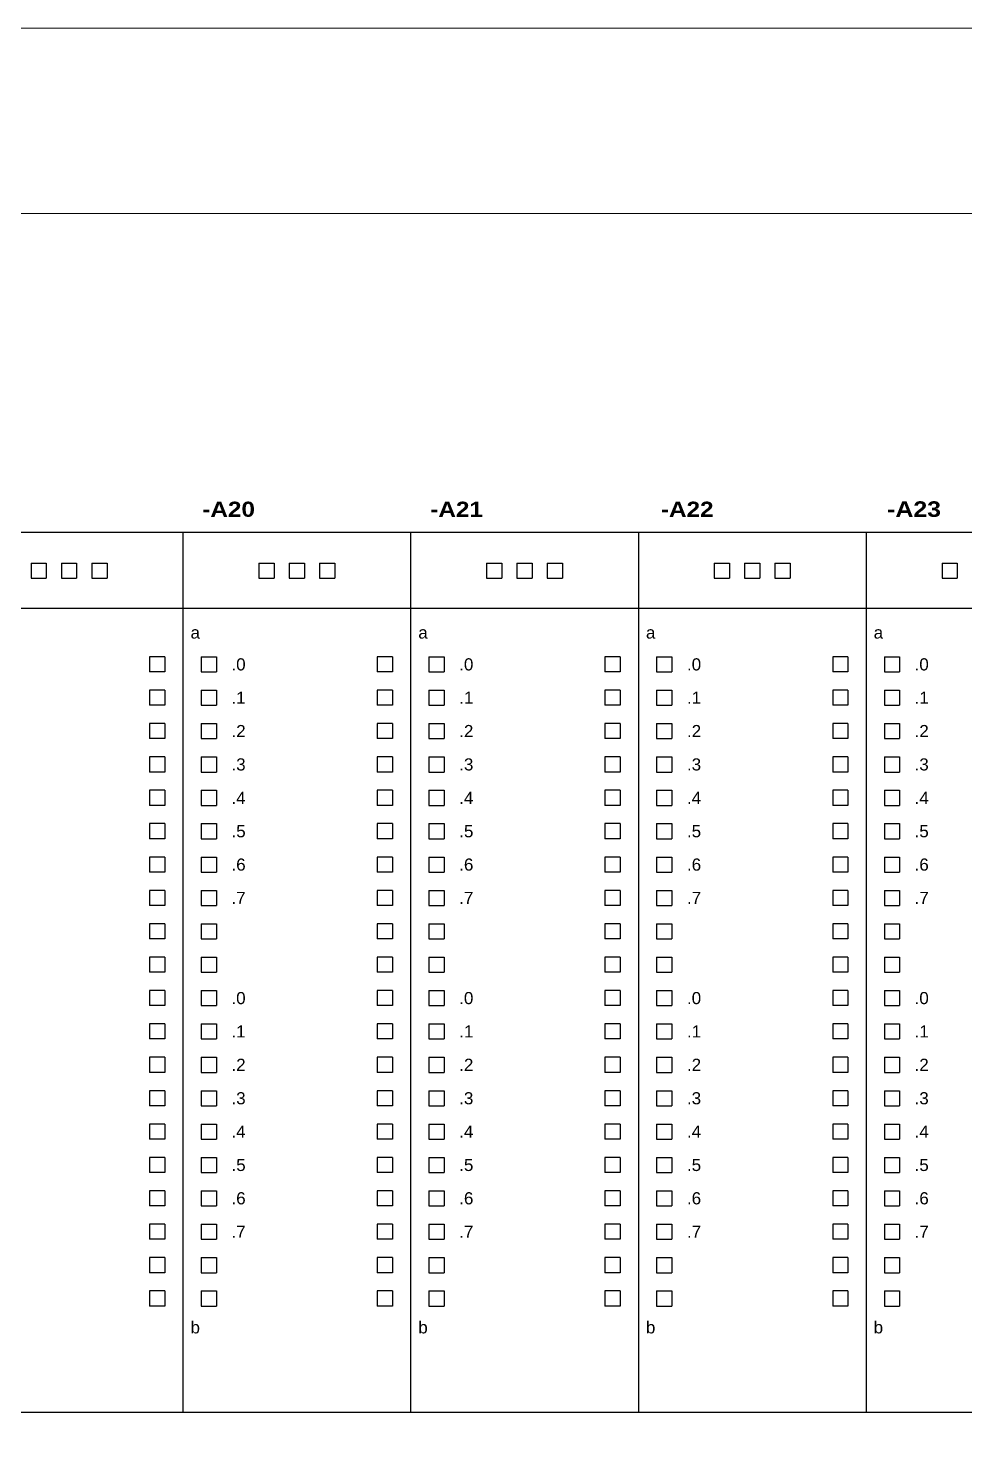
# Model space of a CAD drawing. Header units: centimetres. Extents: x -6233 to 67854, y 107 to 55669.
# Drawn here: x 4094 to 4849, y 3410 to 4549 of the extents above; entities that cross this region are included whole.
import ezdxf
from ezdxf.enums import TextEntityAlignment as Align

# ---------------------------------------------------------------- set-up
doc = ezdxf.new("R2010")
doc.units = ezdxf.units.CM
doc.header["$LTSCALE"] = 25.4
doc.layers.add('Etiket-Line-L', color=7, linetype='Continuous')
doc.layers.add('EtIket-Line-S', color=2, linetype='Continuous')
doc.styles.add('Bold', font='ariblk.ttf', dxfattribs={"height": 25.4})
doc.styles.get("Standard").update_dxf_attribs({"font": 'arial.ttf', "height": 25.4})

# ---------------------------------------------------------------- blocks, each defined once
blk = doc.blocks.new('x5 Out Line')
at = {"lineweight": 15}
blk.add_lwpolyline([(395.797, 9.654), (395.797, 277.058), (9.654, 277.058), (9.654, 9.654)], close=True, dxfattribs=at)
at = {"layer": 'EtIket-Line-S', "lineweight": 9, "ltscale": 0.5}
blk.add_lwpolyline([(0, 0), (405.451, 0), (405.451, 286.712), (0, 286.712)], close=True, dxfattribs=at)

msp = doc.modelspace()

# ---------------------------------------------------------------- linework, layer by layer
at = {"ltscale": 50}
for p, q in [((4035.1, 4142.2), (4218.7, 4142.2)), ((4218.7, 4142.2), (4218.7, 3432.4)), ((4218.7, 4142.2), (4402.2, 4142.2)), ((4402.2, 4142.2), (4402.2, 3432.4)), ((4402.2, 4142.2), (4585.8, 4142.2)), ((4585.8, 4142.2), (4585.8, 3432.4)), ((4585.8, 4142.2), (4769.4, 4142.2)), ((4769.4, 4142.2), (4769.4, 3432.4)), ((4769.4, 4142.2), (4952.9, 4142.2)), ((4145.2, 4117.3), (4145.2, 4105.1)), ((4145.2, 4117.3), (4157.5, 4117.3)), ((4157.5, 4117.3), (4157.5, 4105.1)), ((4328.8, 4117.3), (4328.8, 4105.1)), ((4328.8, 4117.3), (4341.1, 4117.3)), ((4341.1, 4117.3), (4341.1, 4105.1)), ((4512.4, 4117.3), (4512.4, 4105.1)), ((4512.4, 4117.3), (4524.6, 4117.3)), ((4524.6, 4117.3), (4524.6, 4105.1)), ((4695.9, 4117.3), (4695.9, 4105.1)), ((4695.9, 4117.3), (4708.2, 4117.3)), ((4708.2, 4117.3), (4708.2, 4105.1)), ((4145.2, 4105.1), (4157.5, 4105.1)), ((4328.8, 4105.1), (4341.1, 4105.1)), ((4512.4, 4105.1), (4524.6, 4105.1)), ((4695.9, 4105.1), (4708.2, 4105.1)), ((4035.1, 4081), (4218.7, 4081)), ((4218.7, 4081), (4402.2, 4081)), ((4402.2, 4081), (4585.8, 4081)), ((4585.8, 4081), (4769.4, 4081)), ((4769.4, 4081), (4952.9, 4081)), ((4191.7, 4041.9), (4191.7, 4029.6)), ((4204, 4041.9), (4191.7, 4041.9)), ((4204, 4041.9), (4204, 4029.6)), ((4375.3, 4041.9), (4375.3, 4029.6)), ((4387.6, 4041.9), (4375.3, 4041.9)), ((4387.6, 4041.9), (4387.6, 4029.6)), ((4558.9, 4041.9), (4558.9, 4029.6)), ((4571.1, 4041.9), (4558.9, 4041.9)), ((4571.1, 4041.9), (4571.1, 4029.6)), ((4742.5, 4041.9), (4742.5, 4029.6)), ((4754.7, 4041.9), (4742.5, 4041.9)), ((4754.7, 4041.9), (4754.7, 4029.6)), ((4204, 4029.6), (4191.7, 4029.6)), ((4387.6, 4029.6), (4375.3, 4029.6)), ((4571.1, 4029.6), (4558.9, 4029.6)), ((4754.7, 4029.6), (4742.5, 4029.6)), ((4191.7, 4014.9), (4191.7, 4002.7)), ((4204, 4014.9), (4191.7, 4014.9)), ((4204, 4014.9), (4204, 4002.7)), ((4375.3, 4014.9), (4375.3, 4002.7)), ((4387.6, 4014.9), (4375.3, 4014.9)), ((4387.6, 4014.9), (4387.6, 4002.7)), ((4558.9, 4014.9), (4558.9, 4002.7)), ((4571.1, 4014.9), (4558.9, 4014.9)), ((4571.1, 4014.9), (4571.1, 4002.7)), ((4742.5, 4014.9), (4742.5, 4002.7)), ((4754.7, 4014.9), (4742.5, 4014.9)), ((4754.7, 4014.9), (4754.7, 4002.7)), ((4204, 4002.7), (4191.7, 4002.7)), ((4387.6, 4002.7), (4375.3, 4002.7)), ((4571.1, 4002.7), (4558.9, 4002.7)), ((4754.7, 4002.7), (4742.5, 4002.7)), ((4191.7, 3988), (4191.7, 3975.8)), ((4204, 3988), (4191.7, 3988)), ((4204, 3988), (4204, 3975.8)), ((4375.3, 3988), (4375.3, 3975.8)), ((4387.6, 3988), (4375.3, 3988)), ((4387.6, 3988), (4387.6, 3975.8)), ((4558.9, 3988), (4558.9, 3975.8)), ((4571.1, 3988), (4558.9, 3988)), ((4571.1, 3988), (4571.1, 3975.8)), ((4742.5, 3988), (4742.5, 3975.8)), ((4754.7, 3988), (4742.5, 3988)), ((4754.7, 3988), (4754.7, 3975.8)), ((4204, 3975.8), (4191.7, 3975.8)), ((4387.6, 3975.8), (4375.3, 3975.8)), ((4571.1, 3975.8), (4558.9, 3975.8)), ((4754.7, 3975.8), (4742.5, 3975.8)), ((4191.7, 3961.1), (4191.7, 3948.8)), ((4204, 3961.1), (4191.7, 3961.1)), ((4204, 3961.1), (4204, 3948.8)), ((4375.3, 3961.1), (4375.3, 3948.8)), ((4387.6, 3961.1), (4375.3, 3961.1)), ((4387.6, 3961.1), (4387.6, 3948.8)), ((4558.9, 3961.1), (4558.9, 3948.8)), ((4571.1, 3961.1), (4558.9, 3961.1)), ((4571.1, 3961.1), (4571.1, 3948.8)), ((4742.5, 3961.1), (4742.5, 3948.8)), ((4754.7, 3961.1), (4742.5, 3961.1)), ((4754.7, 3961.1), (4754.7, 3948.8)), ((4204, 3948.8), (4191.7, 3948.8)), ((4387.6, 3948.8), (4375.3, 3948.8)), ((4571.1, 3948.8), (4558.9, 3948.8)), ((4754.7, 3948.8), (4742.5, 3948.8)), ((4191.7, 3934.2), (4191.7, 3921.9)), ((4204, 3934.2), (4191.7, 3934.2)), ((4204, 3934.2), (4204, 3921.9)), ((4375.3, 3934.2), (4375.3, 3921.9)), ((4387.6, 3934.2), (4375.3, 3934.2)), ((4387.6, 3934.2), (4387.6, 3921.9)), ((4558.9, 3934.2), (4558.9, 3921.9)), ((4571.1, 3934.2), (4558.9, 3934.2)), ((4571.1, 3934.2), (4571.1, 3921.9)), ((4742.5, 3934.2), (4742.5, 3921.9)), ((4754.7, 3934.2), (4742.5, 3934.2)), ((4754.7, 3934.2), (4754.7, 3921.9)), ((4204, 3921.9), (4191.7, 3921.9)), ((4387.6, 3921.9), (4375.3, 3921.9)), ((4571.1, 3921.9), (4558.9, 3921.9)), ((4754.7, 3921.9), (4742.5, 3921.9)), ((4191.7, 3907.2), (4191.7, 3895)), ((4204, 3907.2), (4191.7, 3907.2)), ((4204, 3907.2), (4204, 3895)), ((4375.3, 3907.2), (4375.3, 3895)), ((4387.6, 3907.2), (4375.3, 3907.2)), ((4387.6, 3907.2), (4387.6, 3895)), ((4558.9, 3907.2), (4558.9, 3895)), ((4571.1, 3907.2), (4558.9, 3907.2)), ((4571.1, 3907.2), (4571.1, 3895)), ((4742.5, 3907.2), (4742.5, 3895)), ((4754.7, 3907.2), (4742.5, 3907.2)), ((4754.7, 3907.2), (4754.7, 3895)), ((4204, 3895), (4191.7, 3895)), ((4387.6, 3895), (4375.3, 3895)), ((4571.1, 3895), (4558.9, 3895)), ((4754.7, 3895), (4742.5, 3895)), ((4191.7, 3880.3), (4191.7, 3868.1)), ((4204, 3880.3), (4191.7, 3880.3)), ((4204, 3880.3), (4204, 3868.1)), ((4375.3, 3880.3), (4375.3, 3868.1)), ((4387.6, 3880.3), (4375.3, 3880.3)), ((4387.6, 3880.3), (4387.6, 3868.1)), ((4558.9, 3880.3), (4558.9, 3868.1)), ((4571.1, 3880.3), (4558.9, 3880.3)), ((4571.1, 3880.3), (4571.1, 3868.1)), ((4742.5, 3880.3), (4742.5, 3868.1)), ((4754.7, 3880.3), (4742.5, 3880.3)), ((4754.7, 3880.3), (4754.7, 3868.1)), ((4204, 3868.1), (4191.7, 3868.1)), ((4387.6, 3868.1), (4375.3, 3868.1)), ((4571.1, 3868.1), (4558.9, 3868.1)), ((4754.7, 3868.1), (4742.5, 3868.1)), ((4191.7, 3853.4), (4191.7, 3841.2)), ((4204, 3853.4), (4191.7, 3853.4)), ((4204, 3853.4), (4204, 3841.2)), ((4375.3, 3853.4), (4375.3, 3841.2)), ((4387.6, 3853.4), (4375.3, 3853.4)), ((4387.6, 3853.4), (4387.6, 3841.2)), ((4558.9, 3853.4), (4558.9, 3841.2)), ((4571.1, 3853.4), (4558.9, 3853.4)), ((4571.1, 3853.4), (4571.1, 3841.2)), ((4742.5, 3853.4), (4742.5, 3841.2)), ((4754.7, 3853.4), (4742.5, 3853.4)), ((4754.7, 3853.4), (4754.7, 3841.2)), ((4204, 3841.2), (4191.7, 3841.2)), ((4387.6, 3841.2), (4375.3, 3841.2)), ((4571.1, 3841.2), (4558.9, 3841.2)), ((4754.7, 3841.2), (4742.5, 3841.2)), ((4191.7, 3826.5), (4191.7, 3814.2)), ((4204, 3826.5), (4191.7, 3826.5)), ((4204, 3826.5), (4204, 3814.2)), ((4233.4, 3826.5), (4233.4, 3814.2)), ((4233.4, 3826.5), (4245.6, 3826.5)), ((4245.6, 3826.5), (4245.6, 3814.2)), ((4375.3, 3826.5), (4375.3, 3814.2)), ((4387.6, 3826.5), (4375.3, 3826.5)), ((4387.6, 3826.5), (4387.6, 3814.2)), ((4416.9, 3826.5), (4416.9, 3814.2)), ((4416.9, 3826.5), (4429.2, 3826.5)), ((4429.2, 3826.5), (4429.2, 3814.2)), ((4558.9, 3826.5), (4558.9, 3814.2)), ((4571.1, 3826.5), (4558.9, 3826.5)), ((4571.1, 3826.5), (4571.1, 3814.2)), ((4600.5, 3826.5), (4600.5, 3814.2)), ((4600.5, 3826.5), (4612.7, 3826.5)), ((4612.7, 3826.5), (4612.7, 3814.2)), ((4742.5, 3826.5), (4742.5, 3814.2)), ((4754.7, 3826.5), (4742.5, 3826.5)), ((4754.7, 3826.5), (4754.7, 3814.2)), ((4784.1, 3826.5), (4784.1, 3814.2)), ((4784.1, 3826.5), (4796.3, 3826.5)), ((4796.3, 3826.5), (4796.3, 3814.2)), ((4204, 3814.2), (4191.7, 3814.2)), ((4233.4, 3814.2), (4245.6, 3814.2)), ((4387.6, 3814.2), (4375.3, 3814.2)), ((4416.9, 3814.2), (4429.2, 3814.2)), ((4571.1, 3814.2), (4558.9, 3814.2)), ((4600.5, 3814.2), (4612.7, 3814.2)), ((4754.7, 3814.2), (4742.5, 3814.2)), ((4784.1, 3814.2), (4796.3, 3814.2)), ((4191.7, 3799.5), (4191.7, 3787.3)), ((4204, 3799.5), (4191.7, 3799.5)), ((4204, 3799.5), (4204, 3787.3)), ((4233.4, 3799.5), (4233.4, 3787.3)), ((4233.4, 3799.5), (4245.6, 3799.5)), ((4245.6, 3799.5), (4245.6, 3787.3)), ((4375.3, 3799.5), (4375.3, 3787.3)), ((4387.6, 3799.5), (4375.3, 3799.5)), ((4387.6, 3799.5), (4387.6, 3787.3)), ((4416.9, 3799.5), (4416.9, 3787.3)), ((4416.9, 3799.5), (4429.2, 3799.5)), ((4429.2, 3799.5), (4429.2, 3787.3)), ((4558.9, 3799.5), (4558.9, 3787.3)), ((4571.1, 3799.5), (4558.9, 3799.5)), ((4571.1, 3799.5), (4571.1, 3787.3)), ((4600.5, 3799.5), (4600.5, 3787.3)), ((4600.5, 3799.5), (4612.7, 3799.5)), ((4612.7, 3799.5), (4612.7, 3787.3)), ((4742.5, 3799.5), (4742.5, 3787.3)), ((4754.7, 3799.5), (4742.5, 3799.5)), ((4754.7, 3799.5), (4754.7, 3787.3)), ((4784.1, 3799.5), (4784.1, 3787.3)), ((4784.1, 3799.5), (4796.3, 3799.5)), ((4796.3, 3799.5), (4796.3, 3787.3)), ((4204, 3787.3), (4191.7, 3787.3)), ((4233.4, 3787.3), (4245.6, 3787.3)), ((4387.6, 3787.3), (4375.3, 3787.3)), ((4416.9, 3787.3), (4429.2, 3787.3)), ((4571.1, 3787.3), (4558.9, 3787.3)), ((4600.5, 3787.3), (4612.7, 3787.3)), ((4754.7, 3787.3), (4742.5, 3787.3)), ((4784.1, 3787.3), (4796.3, 3787.3)), ((4191.7, 3772.6), (4191.7, 3760.4)), ((4204, 3772.6), (4191.7, 3772.6)), ((4204, 3772.6), (4204, 3760.4)), ((4375.3, 3772.6), (4375.3, 3760.4)), ((4387.6, 3772.6), (4375.3, 3772.6)), ((4387.6, 3772.6), (4387.6, 3760.4)), ((4558.9, 3772.6), (4558.9, 3760.4)), ((4571.1, 3772.6), (4558.9, 3772.6)), ((4571.1, 3772.6), (4571.1, 3760.4)), ((4742.5, 3772.6), (4742.5, 3760.4)), ((4754.7, 3772.6), (4742.5, 3772.6)), ((4754.7, 3772.6), (4754.7, 3760.4)), ((4204, 3760.4), (4191.7, 3760.4)), ((4387.6, 3760.4), (4375.3, 3760.4)), ((4571.1, 3760.4), (4558.9, 3760.4)), ((4754.7, 3760.4), (4742.5, 3760.4)), ((4191.7, 3745.7), (4191.7, 3733.5)), ((4204, 3745.7), (4191.7, 3745.7)), ((4204, 3745.7), (4204, 3733.5)), ((4375.3, 3745.7), (4375.3, 3733.5)), ((4387.6, 3745.7), (4375.3, 3745.7)), ((4387.6, 3745.7), (4387.6, 3733.5)), ((4558.9, 3745.7), (4558.9, 3733.5)), ((4571.1, 3745.7), (4558.9, 3745.7)), ((4571.1, 3745.7), (4571.1, 3733.5)), ((4742.5, 3745.7), (4742.5, 3733.5)), ((4754.7, 3745.7), (4742.5, 3745.7)), ((4754.7, 3745.7), (4754.7, 3733.5)), ((4204, 3733.5), (4191.7, 3733.5)), ((4387.6, 3733.5), (4375.3, 3733.5)), ((4571.1, 3733.5), (4558.9, 3733.5)), ((4754.7, 3733.5), (4742.5, 3733.5)), ((4191.7, 3718.8), (4191.7, 3706.5)), ((4204, 3718.8), (4191.7, 3718.8)), ((4204, 3718.8), (4204, 3706.5)), ((4375.3, 3718.8), (4375.3, 3706.5)), ((4387.6, 3718.8), (4375.3, 3718.8)), ((4387.6, 3718.8), (4387.6, 3706.5)), ((4558.9, 3718.8), (4558.9, 3706.5)), ((4571.1, 3718.8), (4558.9, 3718.8)), ((4571.1, 3718.8), (4571.1, 3706.5)), ((4742.5, 3718.8), (4742.5, 3706.5)), ((4754.7, 3718.8), (4742.5, 3718.8)), ((4754.7, 3718.8), (4754.7, 3706.5)), ((4204, 3706.5), (4191.7, 3706.5)), ((4387.6, 3706.5), (4375.3, 3706.5)), ((4571.1, 3706.5), (4558.9, 3706.5)), ((4754.7, 3706.5), (4742.5, 3706.5)), ((4191.7, 3691.8), (4191.7, 3679.6)), ((4204, 3691.8), (4191.7, 3691.8)), ((4204, 3691.8), (4204, 3679.6)), ((4375.3, 3691.8), (4375.3, 3679.6)), ((4387.6, 3691.8), (4375.3, 3691.8)), ((4387.6, 3691.8), (4387.6, 3679.6)), ((4558.9, 3691.8), (4558.9, 3679.6)), ((4571.1, 3691.8), (4558.9, 3691.8)), ((4571.1, 3691.8), (4571.1, 3679.6)), ((4742.5, 3691.8), (4742.5, 3679.6)), ((4754.7, 3691.8), (4742.5, 3691.8)), ((4754.7, 3691.8), (4754.7, 3679.6)), ((4204, 3679.6), (4191.7, 3679.6)), ((4387.6, 3679.6), (4375.3, 3679.6)), ((4571.1, 3679.6), (4558.9, 3679.6)), ((4754.7, 3679.6), (4742.5, 3679.6)), ((4191.7, 3664.9), (4191.7, 3652.7)), ((4204, 3664.9), (4191.7, 3664.9)), ((4204, 3664.9), (4204, 3652.7)), ((4375.3, 3664.9), (4375.3, 3652.7)), ((4387.6, 3664.9), (4375.3, 3664.9)), ((4387.6, 3664.9), (4387.6, 3652.7)), ((4558.9, 3664.9), (4558.9, 3652.7)), ((4571.1, 3664.9), (4558.9, 3664.9)), ((4571.1, 3664.9), (4571.1, 3652.7)), ((4742.5, 3664.9), (4742.5, 3652.7)), ((4754.7, 3664.9), (4742.5, 3664.9)), ((4754.7, 3664.9), (4754.7, 3652.7)), ((4204, 3652.7), (4191.7, 3652.7)), ((4387.6, 3652.7), (4375.3, 3652.7)), ((4571.1, 3652.7), (4558.9, 3652.7)), ((4754.7, 3652.7), (4742.5, 3652.7)), ((4191.7, 3638), (4191.7, 3625.8)), ((4204, 3638), (4191.7, 3638)), ((4204, 3638), (4204, 3625.8)), ((4375.3, 3638), (4375.3, 3625.8)), ((4387.6, 3638), (4375.3, 3638)), ((4387.6, 3638), (4387.6, 3625.8)), ((4558.9, 3638), (4558.9, 3625.8)), ((4571.1, 3638), (4558.9, 3638)), ((4571.1, 3638), (4571.1, 3625.8)), ((4742.5, 3638), (4742.5, 3625.8)), ((4754.7, 3638), (4742.5, 3638)), ((4754.7, 3638), (4754.7, 3625.8)), ((4204, 3625.8), (4191.7, 3625.8)), ((4387.6, 3625.8), (4375.3, 3625.8)), ((4571.1, 3625.8), (4558.9, 3625.8)), ((4754.7, 3625.8), (4742.5, 3625.8)), ((4191.7, 3611.1), (4191.7, 3598.8)), ((4204, 3611.1), (4191.7, 3611.1)), ((4204, 3611.1), (4204, 3598.8)), ((4375.3, 3611.1), (4375.3, 3598.8)), ((4387.6, 3611.1), (4375.3, 3611.1)), ((4387.6, 3611.1), (4387.6, 3598.8)), ((4558.9, 3611.1), (4558.9, 3598.8)), ((4571.1, 3611.1), (4558.9, 3611.1)), ((4571.1, 3611.1), (4571.1, 3598.8)), ((4742.5, 3611.1), (4742.5, 3598.8)), ((4754.7, 3611.1), (4742.5, 3611.1)), ((4754.7, 3611.1), (4754.7, 3598.8)), ((4204, 3598.8), (4191.7, 3598.8)), ((4387.6, 3598.8), (4375.3, 3598.8)), ((4571.1, 3598.8), (4558.9, 3598.8)), ((4754.7, 3598.8), (4742.5, 3598.8)), ((4191.7, 3584.2), (4191.7, 3571.9)), ((4204, 3584.2), (4191.7, 3584.2)), ((4204, 3584.2), (4204, 3571.9)), ((4375.3, 3584.2), (4375.3, 3571.9)), ((4387.6, 3584.2), (4375.3, 3584.2)), ((4387.6, 3584.2), (4387.6, 3571.9)), ((4558.9, 3584.2), (4558.9, 3571.9)), ((4571.1, 3584.2), (4558.9, 3584.2)), ((4571.1, 3584.2), (4571.1, 3571.9)), ((4742.5, 3584.2), (4742.5, 3571.9)), ((4754.7, 3584.2), (4742.5, 3584.2)), ((4754.7, 3584.2), (4754.7, 3571.9)), ((4204, 3571.9), (4191.7, 3571.9)), ((4387.6, 3571.9), (4375.3, 3571.9)), ((4571.1, 3571.9), (4558.9, 3571.9)), ((4754.7, 3571.9), (4742.5, 3571.9)), ((4191.7, 3557.2), (4191.7, 3545)), ((4204, 3557.2), (4191.7, 3557.2)), ((4204, 3557.2), (4204, 3545)), ((4233.4, 3557.2), (4233.4, 3545)), ((4233.4, 3557.2), (4245.6, 3557.2)), ((4245.6, 3557.2), (4245.6, 3545)), ((4375.3, 3557.2), (4375.3, 3545)), ((4387.6, 3557.2), (4375.3, 3557.2)), ((4387.6, 3557.2), (4387.6, 3545)), ((4416.9, 3557.2), (4416.9, 3545)), ((4416.9, 3557.2), (4429.2, 3557.2)), ((4429.2, 3557.2), (4429.2, 3545)), ((4558.9, 3557.2), (4558.9, 3545)), ((4571.1, 3557.2), (4558.9, 3557.2)), ((4571.1, 3557.2), (4571.1, 3545)), ((4600.5, 3557.2), (4600.5, 3545)), ((4600.5, 3557.2), (4612.7, 3557.2)), ((4612.7, 3557.2), (4612.7, 3545)), ((4742.5, 3557.2), (4742.5, 3545)), ((4754.7, 3557.2), (4742.5, 3557.2)), ((4754.7, 3557.2), (4754.7, 3545)), ((4784.1, 3557.2), (4784.1, 3545)), ((4784.1, 3557.2), (4796.3, 3557.2)), ((4796.3, 3557.2), (4796.3, 3545)), ((4204, 3545), (4191.7, 3545)), ((4233.4, 3545), (4245.6, 3545)), ((4387.6, 3545), (4375.3, 3545)), ((4416.9, 3545), (4429.2, 3545)), ((4571.1, 3545), (4558.9, 3545)), ((4600.5, 3545), (4612.7, 3545)), ((4754.7, 3545), (4742.5, 3545)), ((4784.1, 3545), (4796.3, 3545)), ((4191.7, 3530.3), (4191.7, 3518.1)), ((4204, 3530.3), (4191.7, 3530.3)), ((4204, 3530.3), (4204, 3518.1)), ((4233.4, 3530.3), (4233.4, 3518.1)), ((4233.4, 3530.3), (4245.6, 3530.3)), ((4245.6, 3530.3), (4245.6, 3518.1)), ((4375.3, 3530.3), (4375.3, 3518.1)), ((4387.6, 3530.3), (4375.3, 3530.3)), ((4387.6, 3530.3), (4387.6, 3518.1)), ((4416.9, 3530.3), (4416.9, 3518.1)), ((4416.9, 3530.3), (4429.2, 3530.3)), ((4429.2, 3530.3), (4429.2, 3518.1)), ((4558.9, 3530.3), (4558.9, 3518.1)), ((4571.1, 3530.3), (4558.9, 3530.3)), ((4571.1, 3530.3), (4571.1, 3518.1)), ((4600.5, 3530.3), (4600.5, 3518.1)), ((4600.5, 3530.3), (4612.7, 3530.3)), ((4612.7, 3530.3), (4612.7, 3518.1)), ((4742.5, 3530.3), (4742.5, 3518.1)), ((4754.7, 3530.3), (4742.5, 3530.3)), ((4754.7, 3530.3), (4754.7, 3518.1)), ((4784.1, 3530.3), (4784.1, 3518.1)), ((4784.1, 3530.3), (4796.3, 3530.3)), ((4796.3, 3530.3), (4796.3, 3518.1)), ((4204, 3518.1), (4191.7, 3518.1)), ((4233.4, 3518.1), (4245.6, 3518.1)), ((4387.6, 3518.1), (4375.3, 3518.1)), ((4416.9, 3518.1), (4429.2, 3518.1)), ((4571.1, 3518.1), (4558.9, 3518.1)), ((4600.5, 3518.1), (4612.7, 3518.1)), ((4754.7, 3518.1), (4742.5, 3518.1)), ((4784.1, 3518.1), (4796.3, 3518.1)), ((4035.1, 3432.4), (4218.7, 3432.4)), ((4218.7, 3432.4), (4402.2, 3432.4)), ((4402.2, 3432.4), (4585.8, 3432.4)), ((4585.8, 3432.4), (4769.4, 3432.4)), ((4769.4, 3432.4), (4952.9, 3432.4))]:
    msp.add_line(p, q, dxfattribs=at)
at = {"color": 146, "ltscale": 50, "true_color": 0x105689}
for p, q in [((4096.3, 4117.3), (4096.3, 4105.1)), ((4096.3, 4117.3), (4108.5, 4117.3)), ((4108.5, 4117.3), (4108.5, 4105.1)), ((4279.9, 4117.3), (4279.9, 4105.1)), ((4279.9, 4117.3), (4292.1, 4117.3)), ((4292.1, 4117.3), (4292.1, 4105.1)), ((4463.4, 4117.3), (4463.4, 4105.1)), ((4463.4, 4117.3), (4475.7, 4117.3)), ((4475.7, 4117.3), (4475.7, 4105.1)), ((4647, 4117.3), (4647, 4105.1)), ((4647, 4117.3), (4659.2, 4117.3)), ((4659.2, 4117.3), (4659.2, 4105.1)), ((4830.6, 4117.3), (4830.6, 4105.1)), ((4830.6, 4117.3), (4842.8, 4117.3)), ((4842.8, 4117.3), (4842.8, 4105.1)), ((4096.3, 4105.1), (4108.5, 4105.1)), ((4279.9, 4105.1), (4292.1, 4105.1)), ((4463.4, 4105.1), (4475.7, 4105.1)), ((4647, 4105.1), (4659.2, 4105.1)), ((4830.6, 4105.1), (4842.8, 4105.1)), ((4233.4, 4041.9), (4233.4, 4029.6)), ((4233.4, 4041.9), (4245.6, 4041.9)), ((4245.6, 4041.9), (4245.6, 4029.6)), ((4416.9, 4041.9), (4416.9, 4029.6)), ((4416.9, 4041.9), (4429.2, 4041.9)), ((4429.2, 4041.9), (4429.2, 4029.6)), ((4600.5, 4041.9), (4600.5, 4029.6)), ((4600.5, 4041.9), (4612.7, 4041.9)), ((4612.7, 4041.9), (4612.7, 4029.6)), ((4784.1, 4041.9), (4784.1, 4029.6)), ((4784.1, 4041.9), (4796.3, 4041.9)), ((4796.3, 4041.9), (4796.3, 4029.6)), ((4233.4, 4029.6), (4245.6, 4029.6)), ((4416.9, 4029.6), (4429.2, 4029.6)), ((4600.5, 4029.6), (4612.7, 4029.6)), ((4784.1, 4029.6), (4796.3, 4029.6)), ((4233.4, 4014.9), (4233.4, 4002.7)), ((4233.4, 4014.9), (4245.6, 4014.9)), ((4245.6, 4014.9), (4245.6, 4002.7)), ((4416.9, 4014.9), (4416.9, 4002.7)), ((4416.9, 4014.9), (4429.2, 4014.9)), ((4429.2, 4014.9), (4429.2, 4002.7)), ((4600.5, 4014.9), (4600.5, 4002.7)), ((4600.5, 4014.9), (4612.7, 4014.9)), ((4612.7, 4014.9), (4612.7, 4002.7)), ((4784.1, 4014.9), (4784.1, 4002.7)), ((4784.1, 4014.9), (4796.3, 4014.9)), ((4796.3, 4014.9), (4796.3, 4002.7)), ((4233.4, 4002.7), (4245.6, 4002.7)), ((4416.9, 4002.7), (4429.2, 4002.7)), ((4600.5, 4002.7), (4612.7, 4002.7)), ((4784.1, 4002.7), (4796.3, 4002.7)), ((4233.4, 3988), (4233.4, 3975.8)), ((4233.4, 3988), (4245.6, 3988)), ((4245.6, 3988), (4245.6, 3975.8)), ((4416.9, 3988), (4416.9, 3975.8)), ((4416.9, 3988), (4429.2, 3988)), ((4429.2, 3988), (4429.2, 3975.8)), ((4600.5, 3988), (4600.5, 3975.8)), ((4600.5, 3988), (4612.7, 3988)), ((4612.7, 3988), (4612.7, 3975.8)), ((4784.1, 3988), (4784.1, 3975.8)), ((4784.1, 3988), (4796.3, 3988)), ((4796.3, 3988), (4796.3, 3975.8)), ((4233.4, 3975.8), (4245.6, 3975.8)), ((4416.9, 3975.8), (4429.2, 3975.8)), ((4600.5, 3975.8), (4612.7, 3975.8)), ((4784.1, 3975.8), (4796.3, 3975.8)), ((4233.4, 3961.1), (4233.4, 3948.8)), ((4233.4, 3961.1), (4245.6, 3961.1)), ((4245.6, 3961.1), (4245.6, 3948.8)), ((4416.9, 3961.1), (4416.9, 3948.8)), ((4416.9, 3961.1), (4429.2, 3961.1)), ((4429.2, 3961.1), (4429.2, 3948.8)), ((4600.5, 3961.1), (4600.5, 3948.8)), ((4600.5, 3961.1), (4612.7, 3961.1)), ((4612.7, 3961.1), (4612.7, 3948.8)), ((4784.1, 3961.1), (4784.1, 3948.8)), ((4784.1, 3961.1), (4796.3, 3961.1)), ((4796.3, 3961.1), (4796.3, 3948.8)), ((4233.4, 3948.8), (4245.6, 3948.8)), ((4416.9, 3948.8), (4429.2, 3948.8)), ((4600.5, 3948.8), (4612.7, 3948.8)), ((4784.1, 3948.8), (4796.3, 3948.8)), ((4233.4, 3934.2), (4233.4, 3921.9)), ((4233.4, 3934.2), (4245.6, 3934.2)), ((4245.6, 3934.2), (4245.6, 3921.9)), ((4416.9, 3934.2), (4416.9, 3921.9)), ((4416.9, 3934.2), (4429.2, 3934.2)), ((4429.2, 3934.2), (4429.2, 3921.9)), ((4600.5, 3934.2), (4600.5, 3921.9)), ((4600.5, 3934.2), (4612.7, 3934.2)), ((4612.7, 3934.2), (4612.7, 3921.9)), ((4784.1, 3934.2), (4784.1, 3921.9)), ((4784.1, 3934.2), (4796.3, 3934.2)), ((4796.3, 3934.2), (4796.3, 3921.9)), ((4233.4, 3921.9), (4245.6, 3921.9)), ((4416.9, 3921.9), (4429.2, 3921.9)), ((4600.5, 3921.9), (4612.7, 3921.9)), ((4784.1, 3921.9), (4796.3, 3921.9)), ((4233.4, 3907.2), (4233.4, 3895)), ((4233.4, 3907.2), (4245.6, 3907.2)), ((4245.6, 3907.2), (4245.6, 3895)), ((4416.9, 3907.2), (4416.9, 3895)), ((4416.9, 3907.2), (4429.2, 3907.2)), ((4429.2, 3907.2), (4429.2, 3895)), ((4600.5, 3907.2), (4600.5, 3895)), ((4600.5, 3907.2), (4612.7, 3907.2)), ((4612.7, 3907.2), (4612.7, 3895)), ((4784.1, 3907.2), (4784.1, 3895)), ((4784.1, 3907.2), (4796.3, 3907.2)), ((4796.3, 3907.2), (4796.3, 3895)), ((4233.4, 3895), (4245.6, 3895)), ((4416.9, 3895), (4429.2, 3895)), ((4600.5, 3895), (4612.7, 3895)), ((4784.1, 3895), (4796.3, 3895)), ((4233.4, 3880.3), (4233.4, 3868.1)), ((4233.4, 3880.3), (4245.6, 3880.3)), ((4245.6, 3880.3), (4245.6, 3868.1)), ((4416.9, 3880.3), (4416.9, 3868.1)), ((4416.9, 3880.3), (4429.2, 3880.3)), ((4429.2, 3880.3), (4429.2, 3868.1)), ((4600.5, 3880.3), (4600.5, 3868.1)), ((4600.5, 3880.3), (4612.7, 3880.3)), ((4612.7, 3880.3), (4612.7, 3868.1)), ((4784.1, 3880.3), (4784.1, 3868.1)), ((4784.1, 3880.3), (4796.3, 3880.3)), ((4796.3, 3880.3), (4796.3, 3868.1)), ((4233.4, 3868.1), (4245.6, 3868.1)), ((4416.9, 3868.1), (4429.2, 3868.1)), ((4600.5, 3868.1), (4612.7, 3868.1)), ((4784.1, 3868.1), (4796.3, 3868.1)), ((4233.4, 3853.4), (4233.4, 3841.2)), ((4233.4, 3853.4), (4245.6, 3853.4)), ((4245.6, 3853.4), (4245.6, 3841.2)), ((4416.9, 3853.4), (4416.9, 3841.2)), ((4416.9, 3853.4), (4429.2, 3853.4)), ((4429.2, 3853.4), (4429.2, 3841.2)), ((4600.5, 3853.4), (4600.5, 3841.2)), ((4600.5, 3853.4), (4612.7, 3853.4)), ((4612.7, 3853.4), (4612.7, 3841.2)), ((4784.1, 3853.4), (4784.1, 3841.2)), ((4784.1, 3853.4), (4796.3, 3853.4)), ((4796.3, 3853.4), (4796.3, 3841.2)), ((4233.4, 3841.2), (4245.6, 3841.2)), ((4416.9, 3841.2), (4429.2, 3841.2)), ((4600.5, 3841.2), (4612.7, 3841.2)), ((4784.1, 3841.2), (4796.3, 3841.2)), ((4233.4, 3772.6), (4233.4, 3760.4)), ((4233.4, 3772.6), (4245.6, 3772.6)), ((4245.6, 3772.6), (4245.6, 3760.4)), ((4416.9, 3772.6), (4416.9, 3760.4)), ((4416.9, 3772.6), (4429.2, 3772.6)), ((4429.2, 3772.6), (4429.2, 3760.4)), ((4600.5, 3772.6), (4600.5, 3760.4)), ((4600.5, 3772.6), (4612.7, 3772.6)), ((4612.7, 3772.6), (4612.7, 3760.4)), ((4784.1, 3772.6), (4784.1, 3760.4)), ((4784.1, 3772.6), (4796.3, 3772.6)), ((4796.3, 3772.6), (4796.3, 3760.4)), ((4233.4, 3760.4), (4245.6, 3760.4)), ((4416.9, 3760.4), (4429.2, 3760.4)), ((4600.5, 3760.4), (4612.7, 3760.4)), ((4784.1, 3760.4), (4796.3, 3760.4)), ((4233.4, 3745.7), (4233.4, 3733.5)), ((4233.4, 3745.7), (4245.6, 3745.7)), ((4245.6, 3745.7), (4245.6, 3733.5)), ((4416.9, 3745.7), (4416.9, 3733.5)), ((4416.9, 3745.7), (4429.2, 3745.7)), ((4429.2, 3745.7), (4429.2, 3733.5)), ((4600.5, 3745.7), (4600.5, 3733.5)), ((4600.5, 3745.7), (4612.7, 3745.7)), ((4612.7, 3745.7), (4612.7, 3733.5)), ((4784.1, 3745.7), (4784.1, 3733.5)), ((4784.1, 3745.7), (4796.3, 3745.7)), ((4796.3, 3745.7), (4796.3, 3733.5)), ((4233.4, 3733.5), (4245.6, 3733.5)), ((4416.9, 3733.5), (4429.2, 3733.5)), ((4600.5, 3733.5), (4612.7, 3733.5)), ((4784.1, 3733.5), (4796.3, 3733.5)), ((4233.4, 3718.8), (4233.4, 3706.5)), ((4233.4, 3718.8), (4245.6, 3718.8)), ((4245.6, 3718.8), (4245.6, 3706.5)), ((4416.9, 3718.8), (4416.9, 3706.5)), ((4416.9, 3718.8), (4429.2, 3718.8)), ((4429.2, 3718.8), (4429.2, 3706.5)), ((4600.5, 3718.8), (4600.5, 3706.5)), ((4600.5, 3718.8), (4612.7, 3718.8)), ((4612.7, 3718.8), (4612.7, 3706.5)), ((4784.1, 3718.8), (4784.1, 3706.5)), ((4784.1, 3718.8), (4796.3, 3718.8)), ((4796.3, 3718.8), (4796.3, 3706.5)), ((4233.4, 3706.5), (4245.6, 3706.5)), ((4416.9, 3706.5), (4429.2, 3706.5)), ((4600.5, 3706.5), (4612.7, 3706.5)), ((4784.1, 3706.5), (4796.3, 3706.5)), ((4233.4, 3691.8), (4233.4, 3679.6)), ((4233.4, 3691.8), (4245.6, 3691.8)), ((4245.6, 3691.8), (4245.6, 3679.6)), ((4416.9, 3691.8), (4416.9, 3679.6)), ((4416.9, 3691.8), (4429.2, 3691.8)), ((4429.2, 3691.8), (4429.2, 3679.6)), ((4600.5, 3691.8), (4600.5, 3679.6)), ((4600.5, 3691.8), (4612.7, 3691.8)), ((4612.7, 3691.8), (4612.7, 3679.6)), ((4784.1, 3691.8), (4784.1, 3679.6)), ((4784.1, 3691.8), (4796.3, 3691.8)), ((4796.3, 3691.8), (4796.3, 3679.6)), ((4233.4, 3679.6), (4245.6, 3679.6)), ((4416.9, 3679.6), (4429.2, 3679.6)), ((4600.5, 3679.6), (4612.7, 3679.6)), ((4784.1, 3679.6), (4796.3, 3679.6)), ((4233.4, 3664.9), (4233.4, 3652.7)), ((4233.4, 3664.9), (4245.6, 3664.9)), ((4245.6, 3664.9), (4245.6, 3652.7)), ((4416.9, 3664.9), (4416.9, 3652.7)), ((4416.9, 3664.9), (4429.2, 3664.9)), ((4429.2, 3664.9), (4429.2, 3652.7)), ((4600.5, 3664.9), (4600.5, 3652.7)), ((4600.5, 3664.9), (4612.7, 3664.9)), ((4612.7, 3664.9), (4612.7, 3652.7)), ((4784.1, 3664.9), (4784.1, 3652.7)), ((4784.1, 3664.9), (4796.3, 3664.9)), ((4796.3, 3664.9), (4796.3, 3652.7)), ((4233.4, 3652.7), (4245.6, 3652.7)), ((4416.9, 3652.7), (4429.2, 3652.7)), ((4600.5, 3652.7), (4612.7, 3652.7)), ((4784.1, 3652.7), (4796.3, 3652.7)), ((4233.4, 3638), (4233.4, 3625.8)), ((4233.4, 3638), (4245.6, 3638)), ((4245.6, 3638), (4245.6, 3625.8)), ((4416.9, 3638), (4416.9, 3625.8)), ((4416.9, 3638), (4429.2, 3638)), ((4429.2, 3638), (4429.2, 3625.8)), ((4600.5, 3638), (4600.5, 3625.8)), ((4600.5, 3638), (4612.7, 3638)), ((4612.7, 3638), (4612.7, 3625.8)), ((4784.1, 3638), (4784.1, 3625.8)), ((4784.1, 3638), (4796.3, 3638)), ((4796.3, 3638), (4796.3, 3625.8)), ((4233.4, 3625.8), (4245.6, 3625.8)), ((4416.9, 3625.8), (4429.2, 3625.8)), ((4600.5, 3625.8), (4612.7, 3625.8)), ((4784.1, 3625.8), (4796.3, 3625.8)), ((4233.4, 3611.1), (4233.4, 3598.8)), ((4233.4, 3611.1), (4245.6, 3611.1)), ((4245.6, 3611.1), (4245.6, 3598.8)), ((4416.9, 3611.1), (4416.9, 3598.8)), ((4416.9, 3611.1), (4429.2, 3611.1)), ((4429.2, 3611.1), (4429.2, 3598.8)), ((4600.5, 3611.1), (4600.5, 3598.8)), ((4600.5, 3611.1), (4612.7, 3611.1)), ((4612.7, 3611.1), (4612.7, 3598.8)), ((4784.1, 3611.1), (4784.1, 3598.8)), ((4784.1, 3611.1), (4796.3, 3611.1)), ((4796.3, 3611.1), (4796.3, 3598.8)), ((4233.4, 3598.8), (4245.6, 3598.8)), ((4416.9, 3598.8), (4429.2, 3598.8)), ((4600.5, 3598.8), (4612.7, 3598.8)), ((4784.1, 3598.8), (4796.3, 3598.8)), ((4233.4, 3584.2), (4233.4, 3571.9)), ((4233.4, 3584.2), (4245.6, 3584.2)), ((4245.6, 3584.2), (4245.6, 3571.9)), ((4416.9, 3584.2), (4416.9, 3571.9)), ((4416.9, 3584.2), (4429.2, 3584.2)), ((4429.2, 3584.2), (4429.2, 3571.9)), ((4600.5, 3584.2), (4600.5, 3571.9)), ((4600.5, 3584.2), (4612.7, 3584.2)), ((4612.7, 3584.2), (4612.7, 3571.9)), ((4784.1, 3584.2), (4784.1, 3571.9)), ((4784.1, 3584.2), (4796.3, 3584.2)), ((4796.3, 3584.2), (4796.3, 3571.9)), ((4233.4, 3571.9), (4245.6, 3571.9)), ((4416.9, 3571.9), (4429.2, 3571.9)), ((4600.5, 3571.9), (4612.7, 3571.9)), ((4784.1, 3571.9), (4796.3, 3571.9))]:
    msp.add_line(p, q, dxfattribs=at)
at = {"color": 1, "ltscale": 50}
for p, q in [((4120.8, 4117.3), (4120.8, 4105.1)), ((4120.8, 4117.3), (4133, 4117.3)), ((4133, 4117.3), (4133, 4105.1)), ((4304.3, 4117.3), (4304.3, 4105.1)), ((4304.3, 4117.3), (4316.6, 4117.3)), ((4316.6, 4117.3), (4316.6, 4105.1)), ((4487.9, 4117.3), (4487.9, 4105.1)), ((4487.9, 4117.3), (4500.1, 4117.3)), ((4500.1, 4117.3), (4500.1, 4105.1)), ((4671.5, 4117.3), (4671.5, 4105.1)), ((4671.5, 4117.3), (4683.7, 4117.3)), ((4683.7, 4117.3), (4683.7, 4105.1)), ((4120.8, 4105.1), (4133, 4105.1)), ((4304.3, 4105.1), (4316.6, 4105.1)), ((4487.9, 4105.1), (4500.1, 4105.1)), ((4671.5, 4105.1), (4683.7, 4105.1))]:
    msp.add_line(p, q, dxfattribs=at)

# ---------------------------------------------------------------- block references
at = {"layer": 'Etiket-Line-L', "lineweight": 0, "xscale": 15.48351216233742, "yscale": 15.48351216233742, "zscale": 15.48351216233742}
msp.add_blockref('x5 Out Line', (112.3, 109.5), dxfattribs=at)

# ---------------------------------------------------------------- texts
at = {"ltscale": 500, "style": 'Bold'}
for s, height, p in [('-A23', 12.51, (4786.4, 4154.7)), ('-A20', 12.24, (4234.3, 4154.7)), ('-A21', 12.24, (4418.1, 4154.7)), ('-A22', 12.24, (4604, 4154.7))]:
    msp.add_text(s, height=height, dxfattribs=at).set_placement(p)
at = {"ltscale": 500}
for p in [(4224.8, 4056.5), (4408.4, 4056.5), (4591.9, 4056.5), (4775.5, 4056.5)]:
    msp.add_text('a', height=9.79, dxfattribs=at).set_placement(p)
for s, p in [('.0', (4257.8, 4035.7)), ('.0', (4441.4, 4035.7)), ('.0', (4625, 4035.7)), ('.0', (4808.5, 4035.7)), ('.1', (4257.8, 4008.8)), ('.1', (4441.4, 4008.8)), ('.1', (4625, 4008.8)), ('.1', (4808.5, 4008.8)), ('.2', (4257.8, 3981.9)), ('.2', (4441.4, 3981.9)), ('.2', (4625, 3981.9)), ('.2', (4808.5, 3981.9)), ('.3', (4257.8, 3955)), ('.3', (4441.4, 3955)), ('.3', (4625, 3955)), ('.3', (4808.5, 3955)), ('.4', (4257.8, 3928)), ('.4', (4441.4, 3928)), ('.4', (4625, 3928)), ('.4', (4808.5, 3928)), ('.5', (4257.8, 3901.1)), ('.5', (4441.4, 3901.1)), ('.5', (4625, 3901.1)), ('.5', (4808.5, 3901.1)), ('.6', (4257.8, 3874.2)), ('.6', (4441.4, 3874.2)), ('.6', (4625, 3874.2)), ('.6', (4808.5, 3874.2)), ('.7', (4257.8, 3847.3)), ('.7', (4441.4, 3847.3)), ('.7', (4625, 3847.3)), ('.7', (4808.5, 3847.3)), ('.0', (4257.8, 3766.5)), ('.0', (4441.4, 3766.5)), ('.0', (4625, 3766.5)), ('.0', (4808.5, 3766.5)), ('.1', (4257.8, 3739.6)), ('.1', (4441.4, 3739.6)), ('.1', (4625, 3739.6)), ('.1', (4808.5, 3739.6)), ('.2', (4257.8, 3712.7)), ('.2', (4441.4, 3712.7)), ('.2', (4625, 3712.7)), ('.2', (4808.5, 3712.7)), ('.3', (4257.8, 3685.7)), ('.3', (4441.4, 3685.7)), ('.3', (4625, 3685.7)), ('.3', (4808.5, 3685.7)), ('.4', (4257.8, 3658.8)), ('.4', (4441.4, 3658.8)), ('.4', (4625, 3658.8)), ('.4', (4808.5, 3658.8)), ('.5', (4257.8, 3631.9)), ('.5', (4441.4, 3631.9)), ('.5', (4625, 3631.9)), ('.5', (4808.5, 3631.9)), ('.6', (4257.8, 3605)), ('.6', (4441.4, 3605)), ('.6', (4625, 3605)), ('.6', (4808.5, 3605)), ('.7', (4257.8, 3578)), ('.7', (4441.4, 3578)), ('.7', (4625, 3578)), ('.7', (4808.5, 3578))]:
    msp.add_text(s, height=9.79, dxfattribs=at).set_placement(p, align=Align.MIDDLE_LEFT)
for p in [(4224.8, 3505.8), (4408.4, 3505.8), (4591.9, 3505.8), (4775.5, 3505.8)]:
    msp.add_text('b', height=9.79, dxfattribs=at).set_placement(p, align=Align.TOP_LEFT)

doc.saveas('drawing.dxf')
